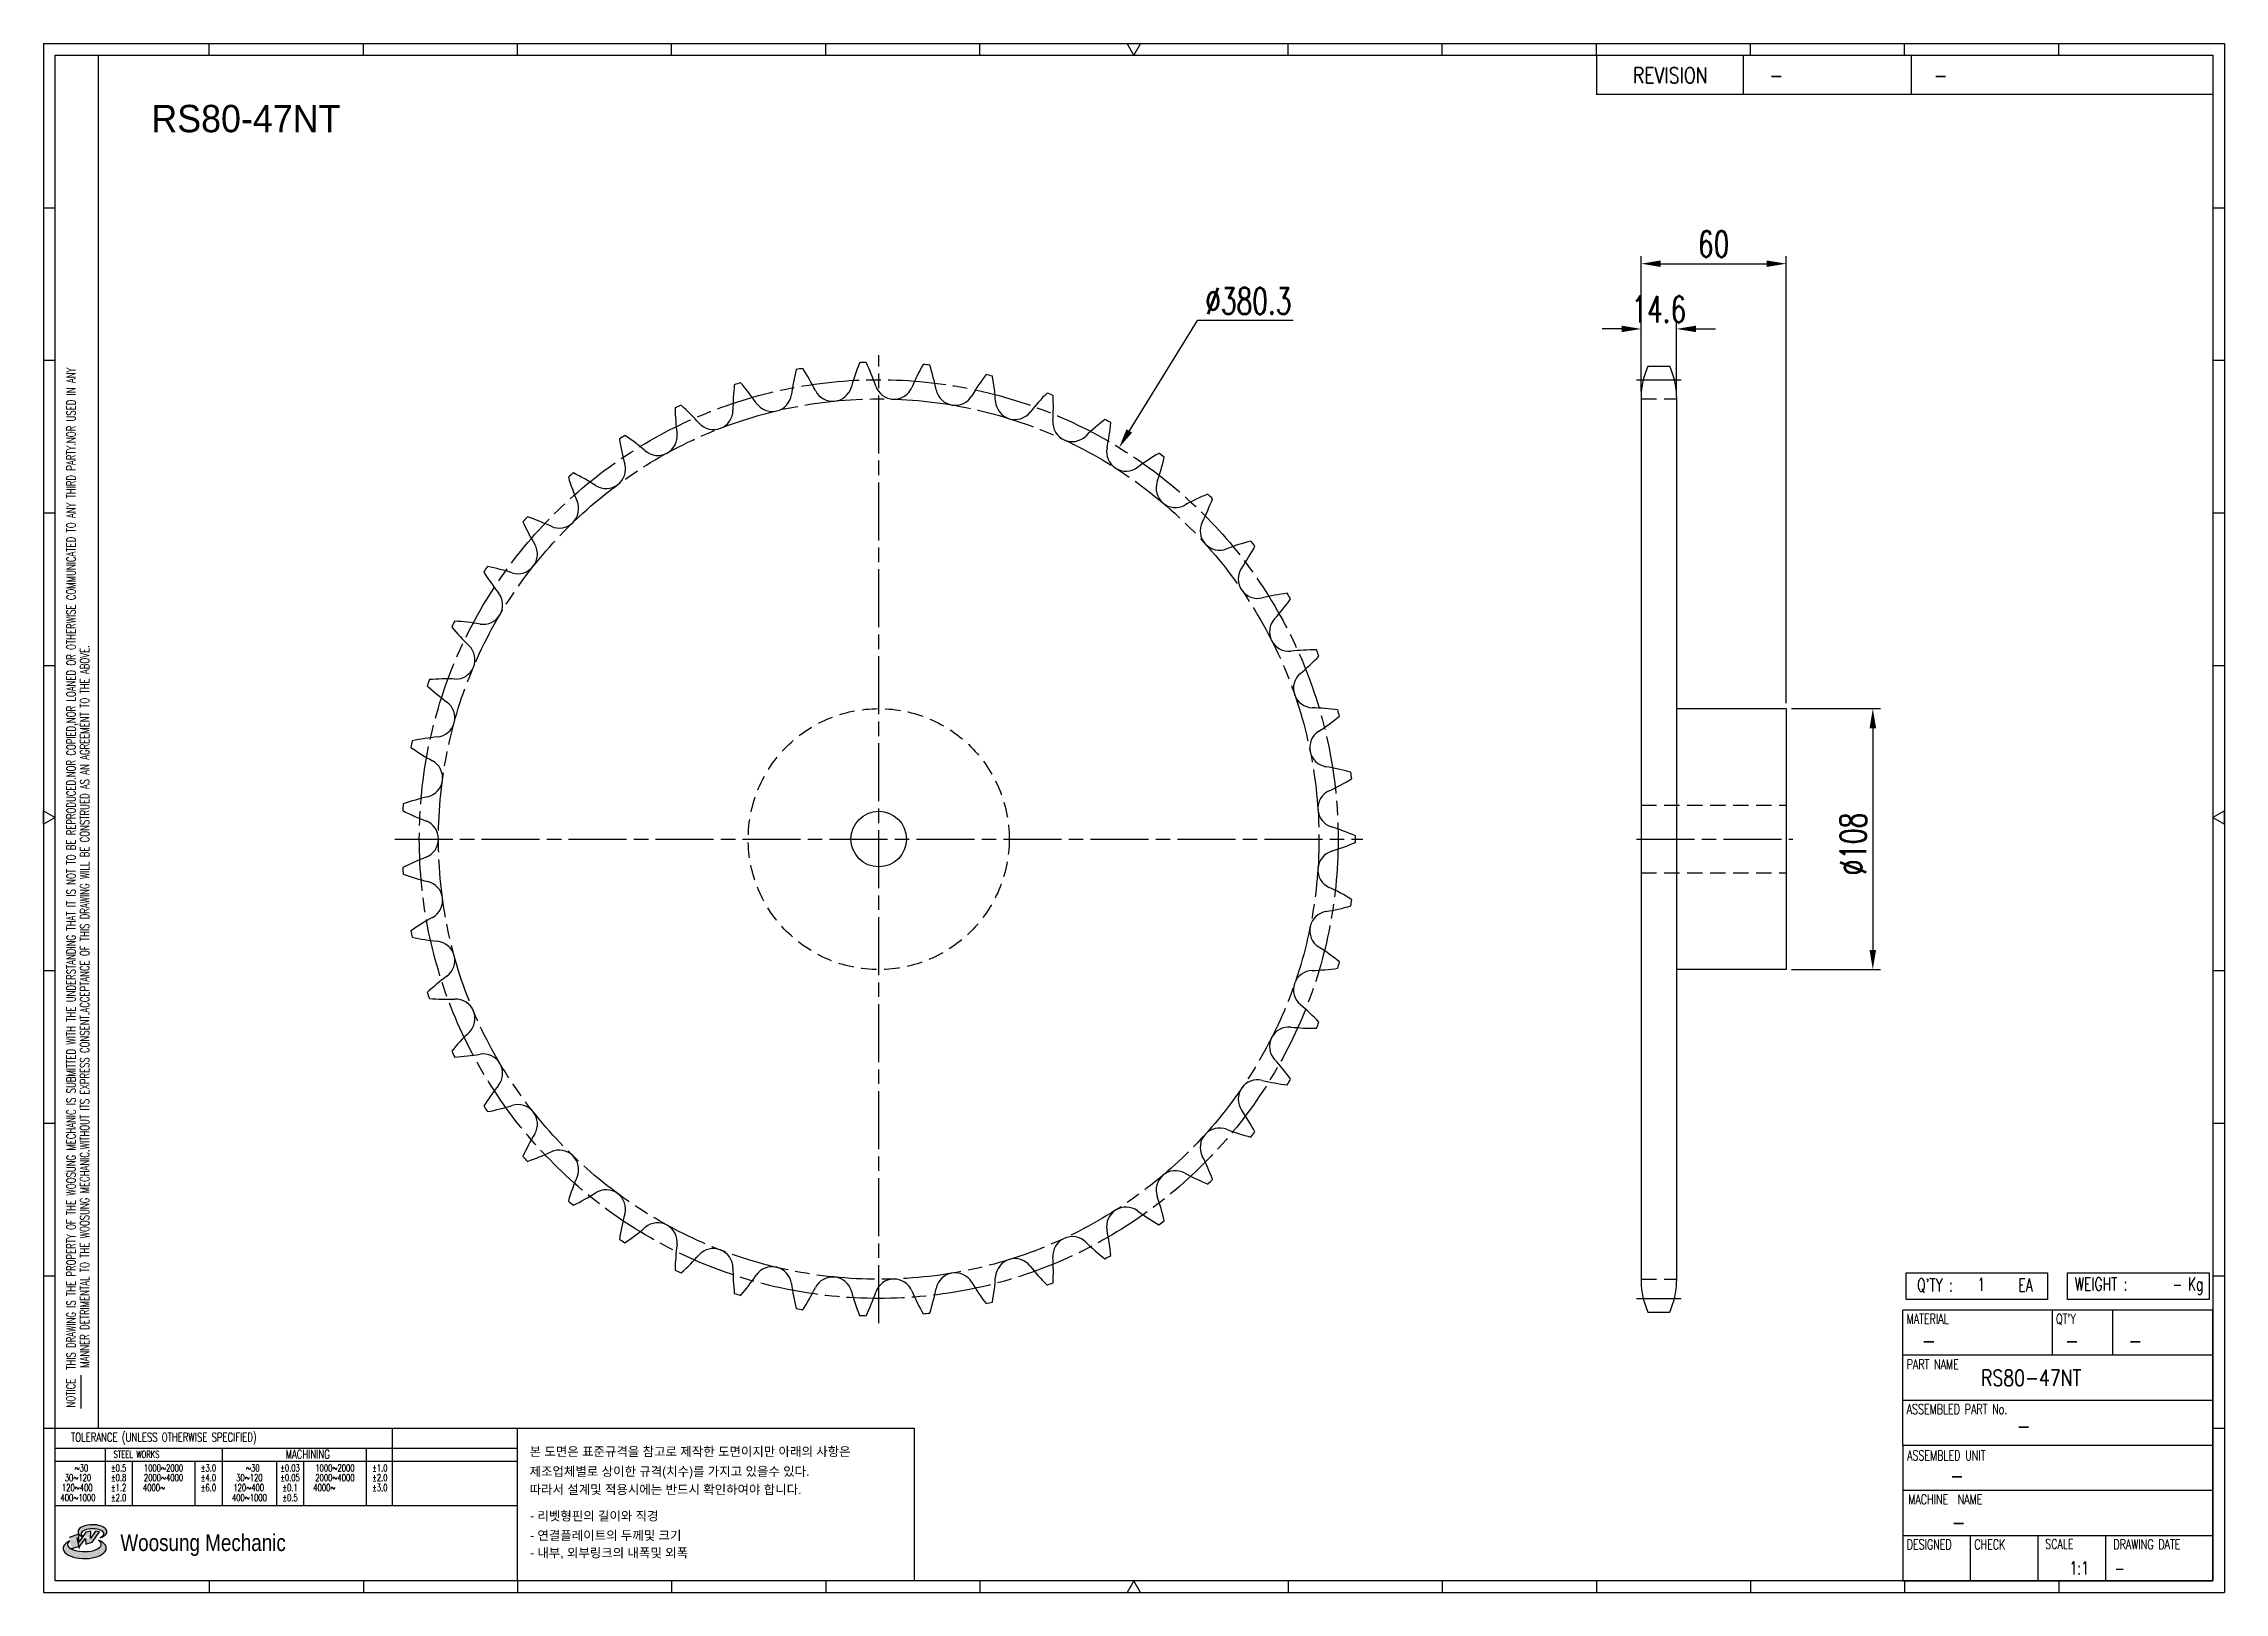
# Model space of a CAD drawing. Header units: millimetres. Extents: x 26815 to 27718, y 34 to 675.
import ezdxf
from ezdxf.enums import TextEntityAlignment as Align

# ---------------------------------------------------------------- set-up
doc = ezdxf.new("R2010")
doc.units = ezdxf.units.MM
for name, pattern in [('AM_ISO08W050', [18, 12, -1.5, 3, -1.5]), ('AM_ISO08W050x2', [9, 6, -0.75, 1.5, -0.75]), ('HIDDEN', [9.525, 6.35, -3.175])]:
    doc.linetypes.add(name, pattern=pattern)
doc.layers.get('Defpoints').update_dxf_attribs({"color": 80})
doc.layers.add('CL2', color=4, linetype='AM_ISO08W050', lineweight=25)
for name, color, linetype in [('HL', 2, 'HIDDEN'), ('LOGO', 7, 'Continuous'), ('S-DIM', 7, 'Continuous'), ('TITLE', 7, 'Continuous')]:
    doc.layers.add(name, color=color, linetype=linetype)
doc.styles.add('HAN', font='ROMANS.shx', dxfattribs={"width": 0.7, "bigfont": 'whgtxt.shx'})
doc.styles.add('HKD_ST2', font='romans.shx', dxfattribs={"width": 0.7, "height": 4, "bigfont": '@extfont2.shx'})
doc.styles.add('HSG', font='SIMPLEX.shx', dxfattribs={"width": 0.7, "bigfont": 'HSG.shx'})
doc.styles.add('MtXpl_', font='Gulim.ttf')
doc.styles.add('SLDTEXTSTYLE4', font='arial.ttf', dxfattribs={"width": 0.8})
doc.dimstyles.new('APP23', dxfattribs={"dimscale": 4.5, "dimtxt": 2.4, "dimasz": 1.8, "dimexe": 0.7, "dimexo": 0.5, "dimgap": 0.6, "dimtad": 1, "dimtoh": 1, "dimdec": 1, "dimrnd": 0.01, "dimzin": 9, "dimdsep": 46, "dimtxsty": 'HSG', "dimcen": 0, "dimclrd": 1, "dimclre": 1, "dimclrt": 256, "dimazin": 2, "dimtp": 1, "dimtm": 1, "dimtfac": 0.5, "dimtdec": 1, "dimtix": 1, "dimtofl": 0, "dimtmove": 0, "dimatfit": 3, "dimfxl": 0, "dimtvp": 1, "dimtolj": 2, "dimlwd": -1, "dimlwe": -1, "dimarcsym": 0})

# ---------------------------------------------------------------- blocks, each defined once
blk = doc.blocks.new('MASTER')
at = {"layer": 'LOGO'}
h = blk.add_hatch(color=10, dxfattribs=at)
h.paths.add_polyline_path([(1.544, 35.177), (1.554, 34.966), (1.779, 35.034), (2.054, 35.422), (1.908, 35.446), (1.728, 35.167), (1.741, 35.439), (1.547, 35.405), (1.292, 35.041), (1.295, 35.33), (0.943, 35.208), (1.03, 34.8), (1.336, 34.885)])
edge = h.paths.add_edge_path()
edge.add_ellipse((1.795, 35.421), major_axis=(-0.53, 0), ratio=0.487785, start_angle=122.36065, end_angle=403.39574)
edge.add_line((1.411, 35.244), (1.419, 35.261))
edge.add_ellipse((1.798, 35.344), major_axis=(-0.423, 0), ratio=0.444396, start_angle=131.58977, end_angle=386.19408, ccw=False)
edge = h.paths.add_edge_path()
edge.add_ellipse((1.512, 34.815), major_axis=(-0.793, 0), ratio=0.480113, start_angle=314.67633, end_angle=590.85213)
edge.add_ellipse((1.501, 34.958), major_axis=(-0.62, 0), ratio=0.43311, start_angle=331.7024, end_angle=574.42495, ccw=False)
at = {"color": 140}
for p, q in [((0, 90.118), (80.15, 90.118)), ((0, 90.118), (0, 33.191)), ((80.15, 90.118), (80.15, 33.191)), ((57.068, 89.693), (57.068, 88.246)), ((62.47, 89.693), (62.47, 88.246)), ((68.635, 89.693), (68.635, 88.246)), ((79.725, 88.246), (57.068, 88.246)), ((68.449, 43.961), (68.449, 44.936)), ((68.449, 44.936), (73.654, 44.936)), ((73.654, 44.936), (73.654, 43.961)), ((74.39, 43.961), (74.39, 44.936)), ((74.39, 44.936), (79.595, 44.936)), ((79.595, 44.936), (79.595, 43.961)), ((68.336, 38.59), (68.336, 43.563)), ((79.725, 43.563), (68.336, 43.563)), ((73.654, 43.961), (68.449, 43.961)), ((73.827, 43.563), (73.827, 41.905)), ((79.595, 43.961), (74.39, 43.961)), ((76.037, 43.563), (76.037, 41.905)), ((79.725, 38.59), (79.725, 43.563)), ((79.725, 41.905), (68.336, 41.905)), ((79.725, 40.248), (68.336, 40.248)), ((68.336, 38.59), (68.336, 33.616)), ((79.725, 38.59), (68.336, 38.59)), ((79.725, 33.616), (79.725, 38.59)), ((79.725, 36.932), (68.336, 36.932)), ((79.725, 35.274), (68.336, 35.274)), ((70.822, 33.616), (70.822, 35.274)), ((73.309, 33.616), (73.309, 35.274)), ((75.796, 33.616), (75.796, 35.274)), ((0, 33.191), (80.15, 33.191)), ((68.336, 33.616), (79.725, 33.616))]:
    blk.add_line(p, q, dxfattribs=at)
for p, q in [((6.089, 89.693), (6.089, 90.118)), ((11.753, 89.693), (11.753, 90.118)), ((17.418, 89.693), (17.418, 90.118)), ((23.082, 89.693), (23.082, 90.118)), ((28.746, 89.693), (28.746, 90.118)), ((34.411, 89.693), (34.411, 90.118)), ((45.739, 89.693), (45.739, 90.118)), ((51.404, 89.693), (51.404, 90.118)), ((57.068, 89.693), (57.068, 90.118)), ((62.732, 89.693), (62.732, 90.118)), ((68.397, 89.693), (68.397, 90.118)), ((74.061, 89.693), (74.061, 90.118)), ((0, 84.085), (0.425, 84.085)), ((79.725, 84.085), (80.15, 84.085)), ((0, 78.478), (0.425, 78.478)), ((79.725, 78.478), (80.15, 78.478)), ((0, 72.87), (0.425, 72.87)), ((79.725, 72.87), (80.15, 72.87)), ((0, 67.262), (0.425, 67.262)), ((79.725, 67.262), (80.15, 67.262)), ((0, 56.047), (0.425, 56.047)), ((79.725, 56.047), (80.15, 56.047)), ((0, 50.439), (0.425, 50.439)), ((79.725, 50.439), (80.15, 50.439)), ((0, 44.832), (0.425, 44.832)), ((79.725, 44.832), (80.15, 44.832)), ((1.377, 39.947), (1.377, 41.174)), ((0, 39.224), (0.425, 39.224)), ((79.725, 39.224), (80.15, 39.224)), ((6.089, 33.616), (6.089, 33.191)), ((11.753, 33.616), (11.753, 33.191)), ((17.418, 33.616), (17.418, 33.191)), ((23.082, 33.616), (23.082, 33.191)), ((28.746, 33.616), (28.746, 33.191)), ((34.411, 33.616), (34.411, 33.191)), ((45.739, 33.616), (45.739, 33.191)), ((51.404, 33.616), (51.404, 33.191)), ((57.068, 33.616), (57.068, 33.191)), ((62.732, 33.616), (62.732, 33.191)), ((68.397, 33.616), (68.397, 33.191)), ((74.061, 33.616), (74.061, 33.191))]:
    blk.add_line(p, q)
at = {"color": 2}
for p, q in [((2.017, 39.224), (2.017, 89.693)), ((0.425, 39.224), (17.418, 39.224)), ((0.425, 38.487), (17.418, 38.487)), ((2.257, 38.487), (2.257, 36.382)), ((6.557, 38.5), (6.557, 36.382)), ((11.857, 38.487), (11.857, 36.382)), ((12.816, 39.224), (12.816, 36.382)), ((17.418, 33.616), (17.418, 39.224)), ((0.425, 38.012), (17.418, 38.012)), ((3.257, 38.012), (3.257, 36.382)), ((5.557, 38.012), (5.557, 36.382)), ((8.557, 38.012), (8.557, 36.382)), ((9.557, 38.026), (9.557, 36.382)), ((0.425, 36.382), (17.418, 36.382))]:
    blk.add_line(p, q, dxfattribs=at)
for points in [[(40.075, 89.693), (39.83, 90.118), (40.32, 90.118)], [(0.425, 61.679), (0, 61.433), (0, 61.924)], [(79.725, 61.679), (80.15, 61.433), (80.15, 61.924)], [(40.075, 33.616), (39.83, 33.191), (40.32, 33.191)]]:
    blk.add_lwpolyline(points, close=True)
at = {"color": 140}
blk.add_lwpolyline([(0.425, 89.693), (79.725, 89.693), (79.725, 33.616), (0.425, 33.616)], close=True, dxfattribs=at)
at = {"layer": 'LOGO'}
for p, q in [((1.295, 35.33), (0.943, 35.208)), ((1.547, 35.405), (1.292, 35.041)), ((1.292, 35.041), (1.295, 35.33)), ((1.741, 35.439), (1.547, 35.405)), ((1.908, 35.446), (1.728, 35.167)), ((1.728, 35.167), (1.741, 35.439)), ((1.779, 35.034), (2.054, 35.422)), ((2.054, 35.422), (1.908, 35.446)), ((1.03, 34.8), (1.336, 34.885)), ((1.224, 35.208), (1.311, 34.8)), ((1.224, 35.208), (1.224, 35.208)), ((1.336, 34.885), (1.544, 35.177)), ((1.419, 35.261), (1.411, 35.244)), ((1.544, 35.177), (1.554, 34.966)), ((1.554, 34.966), (1.779, 35.034))]:
    blk.add_line(p, q, dxfattribs=at)
for centre, major_axis, ratio, start_param, end_param in [((1.795, 35.421), (-0.53, 0), 0.487785, 2.135596, 7.040584), ((1.798, 35.344), (-0.423, 0), 0.444396, 2.296675, 6.740358), ((1.512, 34.815), (-0.793, 0), 0.480113, 5.492138, 10.312315), ((1.501, 34.958), (-0.62, 0), 0.43311, 5.789299, 10.025607)]:
    blk.add_ellipse(centre, major_axis=major_axis, ratio=ratio, start_param=start_param, end_param=end_param, dxfattribs=at)
for s, height, style, width, p in [('REVISION', 0.5806, 'HAN', 0.8, (58.415, 88.664)), ('-', 0.581, 'HAN', 0.8, (63.426, 88.664)), ('-', 0.581, 'HAN', 0.8, (69.468, 88.664)), ("Q'TY : ", 0.4746, 'HKD_ST2', 0.7, (68.857, 44.253)), ('1', 0.475, 'HKD_ST2', 0.7, (71.071, 44.275)), ('EA', 0.4746, 'HKD_ST2', 0.7, (72.578, 44.253)), ('WEIGHT : ', 0.4746, 'HKD_ST2', 0.7, (74.65, 44.286)), ('Kg', 0.4746, 'HKD_ST2', 0.7, (78.807, 44.286)), ('-', 0.581, 'HAN', 0.8, (69.029, 42.157)), ('-', 0.581, 'HAN', 0.8, (74.289, 42.157)), ('-', 0.581, 'HAN', 0.8, (76.623, 42.157)), ('-', 0.581, 'HAN', 0.8, (72.515, 39.013)), ('-', 0.581, 'HAN', 0.8, (70.067, 37.189)), ('-', 0.581, 'HAN', 0.8, (70.126, 35.48)), ('1:1', 0.4746, 'HKD_ST2', 0.7, (74.458, 33.848)), ('-', 0.475, 'HKD_ST2', 0.7, (76.112, 33.837))]:
    blk.add_text(s, height=height, dxfattribs=dict(style=style, width=width)).set_placement(p)
at = {"color": 6, "style": 'HKD_ST2', "width": 0.7}
for s, p in [(' THIS DRAWING IS THE PROPERTY OF THE WOOSUNG MECHANIC IS SUBMITTED WITH THE UNDERSTANDING THAT IT IS NOT TO BE REPRODUCED.NOR COPIED,NOR LOANED OR OTHERWISE COMMUNICATED TO ANY THIRD PARTY.NOR USED IN ANY', (1.173, 41.217)), ('MANNER DETRIMENTAL TO THE WOOSUNG MECHANIC.WITHOUT ITS EXPRESS CONSENT.ACCEPTANCE OF THIS DRAWING WILL BE CONSTRUED AS AN AGREEMENT TO THE ABOVE.', (1.672, 41.447))]:
    blk.add_text(s, height=0.326266, rotation=90, dxfattribs=at).set_placement(p)
at = {"style": 'HKD_ST2', "width": 0.7}
blk.add_text('-', height=0.475, dxfattribs=at).set_placement((78.613, 44.286), align=Align.RIGHT)
at = {"color": 254, "style": 'HKD_ST2', "width": 0.7}
for s, height, p in [('MATERIAL', 0.3651, (68.474, 43.425)), ("QT'Y", 0.3651, (73.965, 43.425)), ('PART NAME', 0.3651, (68.474, 41.756)), ('ASSEMBLED PART No.', 0.36511, (68.474, 40.109)), ('ASSEMBLED UNIT', 0.36511, (68.49, 38.408)), ('MACHINE  NAME', 0.36511, (68.532, 36.794)), ('DESIGNED', 0.3651, (68.474, 35.136)), ('CHECK', 0.3651, (70.961, 35.136)), ('SCALE', 0.3651, (73.566, 35.153)), ('DRAWING DATE', 0.36511, (76.071, 35.141))]:
    blk.add_text(s, height=height, dxfattribs=at).set_placement(p, align=Align.TOP_LEFT)
at = {"style": 'HKD_ST2', "width": 0.7}
blk.add_text('NOTICE', height=0.3263, rotation=90, dxfattribs=at).set_placement((1.163, 39.988))
blk.add_text('TOLERANCE (UNLESS OTHERWISE SPECIFIED)', height=0.32627, dxfattribs=at).set_placement((4.417, 38.896), align=Align.MIDDLE_CENTER)
at = {"color": 4, "style": 'HKD_ST2', "width": 0.7}
for s, height, p in [('%%12630', 0.261, (1.389, 37.762)), ('1000%%1262000', 0.26101, (4.407, 37.762)), ('%%12630', 0.261, (7.689, 37.762)), ('1000%%1262000', 0.26101, (10.707, 37.762)), ('120%%126400', 0.26101, (1.237, 37.045)), ('30%%126120', 0.261, (1.263, 37.411)), ('4000%%126', 0.261, (4.061, 37.045)), ('2000%%1264000', 0.26101, (4.407, 37.411)), ('120%%126400', 0.26101, (7.537, 37.045)), ('30%%126120', 0.261, (7.563, 37.411)), ('4000%%126', 0.261, (10.321, 37.045)), ('2000%%1264000', 0.26101, (10.707, 37.411)), ('400%%1261000', 0.26101, (1.263, 36.67)), ('400%%1261000', 0.26101, (7.563, 36.67))]:
    blk.add_text(s, height=height, dxfattribs=at).set_placement(p, align=Align.MIDDLE_CENTER)
for s, height, p in [('%%P0.5', 0.261, (2.757, 37.762)), ('STEEL WORKS', 0.26101, (3.416, 38.268)), ('%%P3.0', 0.261, (6.057, 37.762)), ('%%P0.03', 0.261, (9.057, 37.762)), ('MACHINING', 0.3263, (9.707, 38.27)), ('%%P1.0', 0.261, (12.357, 37.762)), ('%%P0.8', 0.261, (2.757, 37.411)), ('%%P1.2', 0.261, (2.757, 37.045)), ('%%P4.0', 0.261, (6.057, 37.411)), ('%%P6.0', 0.261, (6.057, 37.045)), ('%%P0.05', 0.261, (9.057, 37.411)), ('%%P0.1', 0.261, (9.057, 37.045)), ('%%P2.0', 0.261, (12.357, 37.411)), ('%%P3.0', 0.261, (12.357, 37.045)), ('%%P2.0', 0.261, (2.757, 36.67)), ('%%P0.5', 0.261, (9.057, 36.67))]:
    blk.add_text(s, height=height, dxfattribs=at).set_placement(p, align=Align.MIDDLE)
at = {"color": 1, "style": 'SLDTEXTSTYLE4', "width": 0.8}
blk.add_text('Woosung Mechanic', height=0.61957, dxfattribs=at).set_placement((2.822, 34.711))
blk = doc.blocks.new('*D2')
at = {"layer": 'Defpoints', "color": 0, "transparency": 16777216}
for p in [(27490.98, 556.56), (27476.38, 528.42), (27490.98, 528.42)]:
    blk.add_point(p, dxfattribs=at)
at = {"layer": 'S-DIM', "color": 1, "transparency": 16777216}
for p, q in [((27476.38, 530.67), (27476.38, 559.71)), ((27490.98, 530.67), (27490.98, 559.71)), ((27468.28, 556.56), (27460.18, 556.56)), ((27499.08, 556.56), (27507.18, 556.56))]:
    blk.add_line(p, q, dxfattribs=at)
for points in [[(27468.28, 557.91), (27468.28, 555.21), (27476.38, 556.56)], [(27499.08, 557.91), (27499.08, 555.21), (27490.98, 556.56)]]:
    blk.add_solid(points, dxfattribs=at)
at = {"layer": 'S-DIM', "transparency": 16777216, "insert": (27483.68, 564.66), "char_height": 10.8, "attachment_point": 5, "style": 'HSG'}
blk.add_mtext('\\A2;14.6', dxfattribs=at)
blk = doc.blocks.new('*D3')
at = {"layer": 'Defpoints', "color": 0, "transparency": 16777216}
for p in [(27536.38, 583.56), (27476.38, 528.42), (27536.38, 399.38)]:
    blk.add_point(p, dxfattribs=at)
at = {"layer": 'S-DIM', "color": 1, "transparency": 16777216}
for p, q in [((27476.38, 530.67), (27476.38, 586.71)), ((27536.38, 401.63), (27536.38, 586.71)), ((27484.48, 583.56), (27528.28, 583.56))]:
    blk.add_line(p, q, dxfattribs=at)
for points in [[(27484.48, 584.91), (27484.48, 582.21), (27476.38, 583.56)], [(27528.28, 584.91), (27528.28, 582.21), (27536.38, 583.56)]]:
    blk.add_solid(points, dxfattribs=at)
at = {"layer": 'S-DIM', "transparency": 16777216, "insert": (27506.38, 591.66), "char_height": 10.8, "attachment_point": 5, "style": 'HSG'}
blk.add_mtext('\\A2;60', dxfattribs=at)
blk = doc.blocks.new('*D4')
at = {"layer": 'Defpoints', "color": 0, "transparency": 16777216}
for p in [(27260.27, 507.42), (27061.32, 183.33)]:
    blk.add_point(p, dxfattribs=at)
at = {"layer": 'S-DIM', "color": 1, "transparency": 16777216}
for p, q in [((27292.55, 560), (27264.51, 514.32)), ((27332.33, 560), (27292.55, 560))]:
    blk.add_line(p, q, dxfattribs=at)
blk.add_solid([(27263.36, 515.03), (27265.66, 513.62), (27260.27, 507.42)], dxfattribs=at)
at = {"layer": 'S-DIM', "transparency": 16777216, "insert": (27313.79, 568.1), "char_height": 10.8, "attachment_point": 5, "style": 'HSG'}
blk.add_mtext('\\A2;∅380.3', dxfattribs=at)
blk = doc.blocks.new('*D5')
at = {"layer": 'Defpoints', "color": 0, "transparency": 16777216}
for p in [(27536.38, 399.38), (27536.38, 291.38), (27572.25, 291.38)]:
    blk.add_point(p, dxfattribs=at)
at = {"layer": 'S-DIM', "color": 1, "transparency": 16777216}
for p, q in [((27538.63, 399.38), (27575.4, 399.38)), ((27572.25, 391.28), (27572.25, 299.48)), ((27538.63, 291.38), (27575.4, 291.38))]:
    blk.add_line(p, q, dxfattribs=at)
for points in [[(27570.9, 391.28), (27573.6, 391.28), (27572.25, 399.38)], [(27570.9, 299.48), (27573.6, 299.48), (27572.25, 291.38)]]:
    blk.add_solid(points, dxfattribs=at)
at = {"layer": 'S-DIM', "transparency": 16777216, "insert": (27564.15, 343.34), "char_height": 10.8, "attachment_point": 5, "rotation": 90, "style": 'HSG'}
blk.add_mtext('\\A2;%%c108', dxfattribs=at)

msp = doc.modelspace()

# ---------------------------------------------------------------- linework, layer by layer
for p, q in [((27479.18, 541.12), (27488.18, 541.12)), ((27476.38, 528.42), (27476.38, 162.33)), ((27490.98, 528.42), (27490.98, 162.33)), ((27490.98, 399.38), (27536.38, 399.38)), ((27536.38, 399.38), (27536.38, 291.38)), ((27536.38, 291.38), (27490.98, 291.38)), ((27479.18, 149.63), (27488.18, 149.63))]:
    msp.add_line(p, q)
at = {"color": 140}
msp.add_lwpolyline([(27011.3, 101.51), (27175.49, 101.51), (27175.49, 38.36), (27011.3, 38.36)], close=True, dxfattribs=at)
msp.add_circle((27160.8, 345.38), 11.5)
for centre, radius, start, end in [((27239.6, 508.03), 93.37, 158.30529, 164.78723), ((27160.8, 345.38), 197.34, 91.51805, 92.31173), ((27071.31, 502.41), 93.37, 19.04255, 25.5245), ((27260.58, 496.08), 93.37, 150.64572, 157.12766), ((27160.8, 345.38), 197.34, 83.85848, 84.65216), ((27093.04, 512.93), 93.37, 11.38298, 17.86492), ((27193.83, 523.07), 93.37, 173.62444, 180.10638), ((27160.8, 345.38), 197.34, 106.8372, 107.63088), ((27033, 473.19), 93.37, 34.3617, 40.84365), ((27217.22, 517.09), 93.37, 165.96487, 172.44681), ((27160.8, 345.38), 197.34, 99.17763, 99.97131), ((27051.18, 489.08), 93.37, 26.70213, 33.18407), ((27167.15, 535.49), 8.02, 199.04255, 337.12766), ((27279.77, 481.44), 93.37, 142.98614, 149.46809), ((27160.8, 345.38), 197.34, 76.1989, 76.99259), ((27115.98, 520.47), 93.37, 3.7234, 10.20535), ((27506.58, 528.42), 30.2, 155.13196, 180), ((27460.78, 528.42), 30.2, 0, 24.86804), ((27160.8, 345.38), 197.34, 114.49678, 115.29046), ((27169.85, 525.89), 93.37, 181.28401, 187.76596), ((27017.11, 455.01), 93.37, 42.02128, 48.50322), ((27116.7, 530.41), 8.02, 214.3617, 352.44681), ((27141.76, 534.64), 8.02, 206.70213, 344.78723), ((27192.44, 532.95), 8.02, 191.38298, 329.46809), ((27217.16, 527.06), 8.02, 183.7234, 321.80851), ((27296.85, 464.36), 93.37, 135.32657, 141.80851), ((27160.8, 345.38), 197.34, 68.53933, 69.33301), ((27139.71, 524.88), 93.37, 356.06383, 2.54577), ((27092.43, 522.89), 8.02, 222.02128, 0.10638), ((27240.87, 517.92), 8.02, 176.06383, 314.14894), ((27311.49, 445.17), 93.37, 127.66699, 134.14894), ((27160.8, 345.38), 197.34, 60.87975, 61.67344), ((27163.83, 526.09), 93.37, 348.40426, 354.8862), ((27160.8, 345.38), 197.34, 122.15635, 122.95003), ((27145.7, 525.49), 93.37, 188.94359, 195.42553), ((27003.78, 434.88), 93.37, 49.68085, 56.16279), ((27069.38, 512.19), 8.02, 229.68085, 7.76596), ((27263.15, 505.71), 8.02, 168.40426, 306.48936), ((27160.8, 345.38), 197.34, 129.81592, 130.60961), ((26993.25, 413.15), 93.37, 57.34043, 63.82237), ((27047.96, 498.52), 8.02, 237.34043, 15.42553), ((27323.45, 424.19), 93.37, 120.00742, 126.48936), ((27187.89, 524.08), 93.37, 340.74468, 347.22662), ((27160.8, 345.38), 197.34, 53.22018, 54.01386), ((27121.83, 521.87), 93.37, 196.60316, 203.08511), ((27283.61, 490.64), 8.02, 160.74468, 298.82979), ((27332.5, 401.81), 93.37, 112.34784, 118.82979), ((27160.8, 345.38), 197.34, 45.56061, 46.35429), ((27160.8, 345.38), 197.34, 137.4755, 138.26918), ((26985.71, 390.22), 93.37, 65, 71.48194), ((27028.56, 482.11), 8.02, 245, 23.08511), ((27211.46, 518.87), 93.37, 333.08511, 339.56705), ((27098.66, 515.1), 93.37, 204.26274, 210.74468), ((27301.88, 472.97), 8.02, 153.08511, 291.17021), ((27011.51, 463.26), 8.02, 252.65957, 30.74468), ((27338.49, 378.42), 93.37, 104.68827, 111.17021), ((27234.14, 510.57), 93.37, 325.42553, 331.90747), ((27160.8, 345.38), 197.34, 37.90103, 38.69471), ((27160.8, 345.38), 197.34, 145.13507, 145.92876), ((27076.59, 505.3), 93.37, 211.92231, 218.40426), ((26981.29, 366.48), 93.37, 72.65957, 79.14152), ((27317.62, 453.03), 8.02, 145.42553, 283.51064), ((26997.13, 442.31), 8.02, 260.31915, 38.40426), ((27341.31, 354.44), 93.37, 97.0287, 103.51064), ((27255.5, 499.32), 93.37, 317.76596, 324.2479), ((27160.8, 345.38), 197.34, 30.24146, 31.03514), ((27160.8, 345.38), 197.34, 152.79465, 153.58833), ((26980.08, 342.37), 93.37, 80.31915, 86.80109), ((27330.57, 431.17), 8.02, 137.76596, 275.85106), ((27056.02, 492.65), 93.37, 219.58189, 226.06383), ((26985.67, 419.64), 8.02, 267.97872, 46.06383), ((27340.91, 330.3), 93.37, 89.36912, 95.85106), ((27275.17, 485.32), 93.37, 310.10638, 316.58833), ((27160.8, 345.38), 197.34, 22.58188, 23.37556), ((27160.8, 345.38), 197.34, 160.45422, 161.2479), ((27037.33, 477.37), 93.37, 227.24146, 233.7234), ((26982.1, 318.3), 93.37, 87.97872, 94.46067), ((27340.49, 407.77), 8.02, 130.10638, 268.19149), ((26977.34, 395.63), 8.02, 275.6383, 53.7234), ((27337.29, 306.43), 93.37, 81.70955, 88.19149), ((27160.8, 345.38), 197.34, 14.92231, 15.71599), ((27347.21, 383.26), 8.02, 122.44681, 260.53191), ((27292.81, 468.83), 93.37, 302.44681, 308.92875), ((27160.8, 345.38), 197.34, 168.1138, 168.90748), ((27020.84, 459.74), 93.37, 234.90104, 241.38298), ((26987.3, 294.73), 93.37, 95.6383, 102.12024), ((26972.28, 370.73), 8.02, 283.29787, 61.38298), ((27330.53, 283.25), 93.37, 74.04997, 80.53191), ((27308.08, 450.13), 93.37, 294.78723, 301.26918), ((27160.8, 345.38), 197.34, 7.26273, 8.05642), ((26995.6, 272.05), 93.37, 103.29787, 109.77982), ((27350.59, 358.08), 8.02, 114.78723, 252.87234), ((27160.8, 345.38), 197.34, 175.77337, 176.56705), ((27006.84, 440.06), 93.37, 242.56061, 249.04255), ((26970.58, 345.38), 8.02, 290.95745, 69.04255), ((27320.73, 261.18), 93.37, 66.3904, 72.87234), ((27320.73, 429.57), 93.37, 287.12766, 293.6096), ((27160.8, 345.38), 197.34, 359.60316, 0.39684), ((27006.84, 250.69), 93.37, 110.95745, 117.43939), ((27350.59, 332.67), 8.02, 107.12766, 245.21277), ((27160.8, 345.38), 197.34, 183.43295, 184.22663), ((26995.6, 418.7), 93.37, 250.22018, 256.70213), ((26972.28, 320.02), 8.02, 298.61702, 76.70213), ((27308.08, 240.62), 93.37, 58.73082, 65.21277), ((27330.53, 407.5), 93.37, 279.46809, 285.95003), ((27160.8, 345.38), 197.34, 351.94358, 352.73727), ((27020.84, 231.01), 93.37, 118.61702, 125.09896), ((27160.8, 345.38), 197.34, 191.09252, 191.8862), ((27347.21, 307.49), 8.02, 99.46809, 237.55319), ((26987.3, 396.02), 93.37, 257.87976, 264.3617), ((26977.34, 295.12), 8.02, 306.2766, 84.3617), ((27292.81, 221.92), 93.37, 51.07125, 57.55319), ((27340.49, 282.98), 8.02, 91.80851, 229.89362), ((27337.29, 384.32), 93.37, 271.80851, 278.29045), ((27160.8, 345.38), 197.34, 344.28401, 345.07769), ((27037.33, 213.38), 93.37, 126.2766, 132.75854), ((27160.8, 345.38), 197.34, 198.7521, 199.54578), ((26982.1, 372.45), 93.37, 265.53933, 272.02128), ((26985.67, 271.12), 8.02, 313.93617, 92.02128), ((27275.17, 205.43), 93.37, 43.41167, 49.89362), ((27056.02, 198.1), 93.37, 133.93617, 140.41811), ((27330.57, 259.58), 8.02, 84.14894, 222.23404), ((27340.91, 360.45), 93.37, 264.14894, 270.63088), ((27160.8, 345.38), 197.34, 336.62444, 337.41812), ((27160.8, 345.38), 197.34, 206.41167, 207.20535), ((26980.08, 348.39), 93.37, 273.19891, 279.68085), ((26997.13, 248.44), 8.02, 321.59574, 99.68085), ((27255.5, 191.43), 93.37, 35.7521, 42.23404), ((27317.62, 237.72), 8.02, 76.48936, 214.57447), ((27341.31, 336.31), 93.37, 256.48936, 262.9713), ((27160.8, 345.38), 197.34, 328.96486, 329.75854), ((27076.59, 185.45), 93.37, 141.59574, 148.07769), ((27160.8, 345.38), 197.34, 214.07124, 214.86493), ((26981.29, 324.27), 93.37, 280.85848, 287.34043), ((27011.51, 227.49), 8.02, 329.25532, 107.34043), ((27301.88, 217.78), 8.02, 68.82979, 206.91489), ((27234.14, 180.18), 93.37, 28.09253, 34.57447), ((27098.66, 175.65), 93.37, 149.25532, 155.73726), ((27028.56, 208.64), 8.02, 336.91489, 115), ((27338.49, 312.33), 93.37, 248.82979, 255.31173), ((27160.8, 345.38), 197.34, 321.30529, 322.09897), ((27160.8, 345.38), 197.34, 221.73082, 222.5245), ((26985.71, 300.53), 93.37, 288.51806, 295), ((27283.61, 200.11), 8.02, 61.17021, 199.25532), ((27211.46, 171.88), 93.37, 20.43295, 26.91489), ((27121.83, 168.88), 93.37, 156.91489, 163.39684), ((26993.25, 277.6), 93.37, 296.17763, 302.65957), ((27047.96, 192.24), 8.02, 344.57447, 122.65957), ((27332.5, 288.94), 93.37, 241.17021, 247.65216), ((27160.8, 345.38), 197.34, 313.64571, 314.43939), ((27160.8, 345.38), 197.34, 229.39039, 230.18408), ((27145.7, 165.27), 93.37, 164.57447, 171.05641), ((27263.15, 185.04), 8.02, 53.51064, 191.59574), ((27323.45, 266.56), 93.37, 233.51064, 239.99258), ((27187.89, 166.68), 93.37, 12.77338, 19.25532), ((27003.78, 255.87), 93.37, 303.83721, 310.31915), ((27069.38, 178.56), 8.02, 352.23404, 130.31915), ((27240.87, 172.83), 8.02, 45.85106, 183.93617), ((27163.83, 164.66), 93.37, 5.1138, 11.59574), ((27160.8, 345.38), 197.34, 305.98614, 306.77982), ((27160.8, 345.38), 197.34, 237.04997, 237.84365), ((27169.85, 164.86), 93.37, 172.23404, 178.71599), ((27017.11, 235.74), 93.37, 311.49678, 317.97872), ((27092.43, 167.87), 8.02, 359.89362, 137.97872), ((27217.16, 163.7), 8.02, 38.19149, 176.2766), ((27139.71, 165.87), 93.37, 357.45423, 3.93617), ((27311.49, 245.58), 93.37, 225.85106, 232.33301), ((27160.8, 345.38), 197.34, 298.32656, 299.12025), ((27160.8, 345.38), 197.34, 244.70954, 245.50322), ((27193.83, 167.68), 93.37, 179.89362, 186.37556), ((27033, 217.57), 93.37, 319.15635, 325.6383), ((27116.7, 160.34), 8.02, 7.55319, 145.6383), ((27141.76, 156.11), 8.02, 15.21277, 153.29787), ((27167.15, 155.26), 8.02, 22.87234, 160.95745), ((27192.44, 157.81), 8.02, 30.53191, 168.61702), ((27115.98, 170.28), 93.37, 349.79465, 356.2766), ((27296.85, 226.39), 93.37, 218.19149, 224.67343), ((27160.8, 345.38), 197.34, 252.36912, 253.1628), ((27217.22, 173.67), 93.37, 187.55319, 194.03513), ((27051.18, 201.67), 93.37, 326.81593, 333.29787), ((27239.6, 182.72), 93.37, 195.21277, 201.69471), ((27071.31, 188.34), 93.37, 334.4755, 340.95745), ((27260.58, 194.67), 93.37, 202.87234, 209.35428), ((27093.04, 177.82), 93.37, 342.13508, 348.61702), ((27279.77, 209.32), 93.37, 210.53191, 217.01386), ((27160.8, 345.38), 197.34, 283.00741, 283.8011), ((27160.8, 345.38), 197.34, 290.66699, 291.46067), ((27506.58, 162.33), 30.2, 180, 204.86804), ((27460.78, 162.33), 30.2, 335.13196, 0), ((27160.8, 345.38), 197.34, 260.02869, 260.82237), ((27160.8, 345.38), 197.34, 267.68827, 268.48195), ((27160.8, 345.38), 197.34, 275.34784, 276.14152)]:
    msp.add_arc(centre, radius, start, end)
at = {"layer": 'CL2', "linetype": 'AM_ISO08W050x2', "ltscale": 4}
for p, q in [((27160.8, 145.04), (27160.8, 545.71)), ((27474.44, 535.52), (27492.92, 535.52)), ((26960.46, 345.38), (27361.13, 345.38)), ((27474.44, 345.38), (27539.19, 345.38)), ((27474.44, 155.23), (27492.92, 155.23))]:
    msp.add_line(p, q, dxfattribs=at)
for radius in [190.14, 182.2]:
    msp.add_circle((27160.8, 345.38), radius, dxfattribs=at)
at = {"layer": 'HL', "linetype": 'HIDDEN'}
for p, q in [((27476.38, 527.58), (27490.98, 527.58)), ((27476.38, 359.38), (27536.38, 359.38)), ((27476.38, 331.38), (27536.38, 331.38)), ((27476.38, 163.17), (27490.98, 163.17))]:
    msp.add_line(p, q, dxfattribs=at)
msp.add_circle((27160.8, 345.38), 54, dxfattribs=at)

# ---------------------------------------------------------------- block references
at = {"color": 140, "xscale": 11.26142068501861, "yscale": 11.26142068501861, "zscale": 11.26142068501861}
msp.add_blockref('MASTER', (26815.15, -340.21), dxfattribs=at)

# ---------------------------------------------------------------- texts
at = {"style": 'HAN', "width": 0.8}
msp.add_text('RS80-47NT', height=6.538, dxfattribs=at).set_placement((27617.05, 119.1))
at = {"color": 140, "style": 'MtXpl_'}
for s, p in [('본 도면은 표준규격을 참고로 제작한 도면이지만 아래의 사항은', (27016.3, 90)), ('제조업체별로 상이한 규격(치수)를 가지고 있을수 있다.', (27016.3, 81.79)), ('따라서 설계및 적용시에는 반드시 확인하여야 합니다.', (27016.3, 74.29)), ('- 리벳형핀의 길이와 직경', (27016.5, 63.33)), ('- 연결플레이트의 두께및 크기', (27016.5, 55.29)), ('- 내부, 외부링크의 내폭및 외폭', (27016.5, 48.07))]:
    msp.add_text(s, height=3.7776, dxfattribs=at).set_placement(p)
at = {"layer": 'TITLE', "color": 254, "style": 'MtXpl_'}
msp.add_text('RS80-47NT', height=11.333, dxfattribs=at).set_placement((26859.75, 637.96))

# ---------------------------------------------------------------- dimensions: what is measured, and where the dimension line sits
at = {"layer": 'S-DIM'}
dim = msp.add_linear_dim(base=(27536.38, 583.56), p1=(27476.38, 528.42), p2=(27536.38, 399.38), dimstyle='APP23', dxfattribs=at)
dim.commit()
dim.dimension.update_dxf_attribs({"geometry": '*D3', "text_midpoint": (27506.38, 591.66)})
dim = msp.add_diameter_dim_2p(p1=(27061.32, 183.33), p2=(27260.27, 507.42), dimstyle='APP23', dxfattribs=at)
dim.commit()
dim.dimension.update_dxf_attribs({"geometry": '*D4', "text_midpoint": (27313.79, 560), "dimtype": 131})
dim = msp.add_linear_dim(base=(27490.98, 556.56), p1=(27476.38, 528.42), p2=(27490.98, 528.42), dimstyle='APP23', dxfattribs=at)
dim.commit()
dim.dimension.update_dxf_attribs({"geometry": '*D2', "text_midpoint": (27483.68, 556.56), "dimtype": 128})
dim = msp.add_linear_dim(base=(27572.25, 291.38), p1=(27536.38, 399.38), p2=(27536.38, 291.38), angle=90, text='%%c<>', dimstyle='APP23', dxfattribs=at)
dim.commit()
dim.dimension.update_dxf_attribs({"geometry": '*D5', "text_midpoint": (27572.25, 343.34), "dimtype": 128})

doc.saveas('drawing.dxf')
